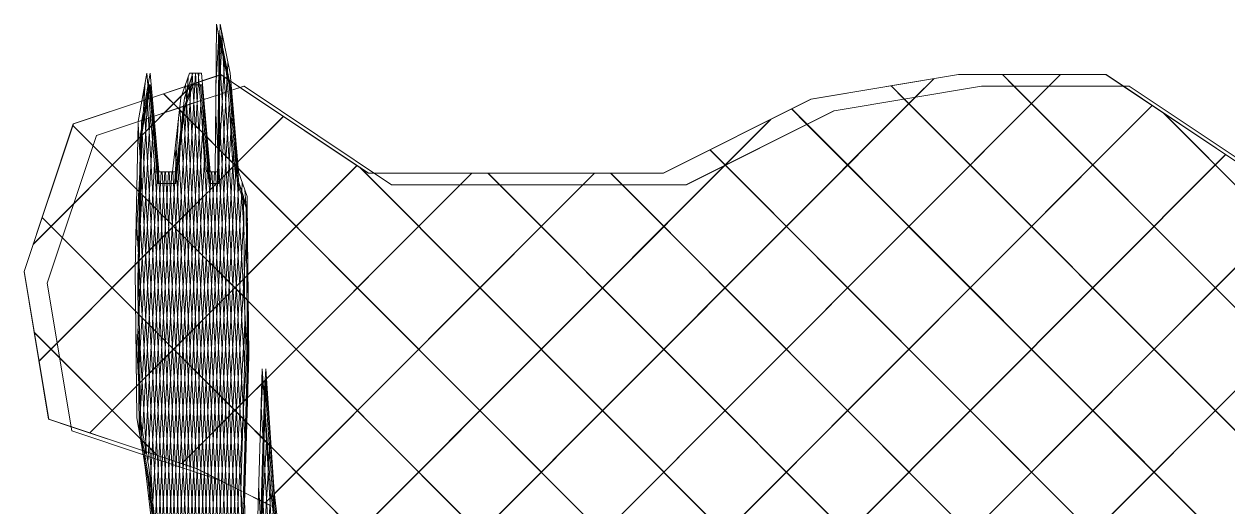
# Model space of a CAD drawing. Header units: millimetres. Extents: x -12186 to 152825, y -4386 to 9463.
# Drawn here: x 68358 to 69127, y 5691 to 5999 of the extents above; entities that cross this region are included whole.
import ezdxf

# ---------------------------------------------------------------- set-up
doc = ezdxf.new("R2010")
doc.units = ezdxf.units.MM
doc.layers.add('G-IMPT', color=8, linetype='Continuous', lineweight=5)
doc.layers.add('L-PLNT', color=71, linetype='Continuous', lineweight=5)

# ---------------------------------------------------------------- blocks, each defined once
blk = doc.blocks.new('SVA_Shades of Green Tree - Australian_Tree_based_on_Leopard_Tree_2901-V313-Section B-B')
at = {"layer": 'G-IMPT'}
for p, q in [((20986.05, 5959.45), (20987.93, 5991.81)), ((21002.75, 5728.94), (20987.37, 5994.54)), ((20988.58, 5991.76), (20987.74, 5904.8)), ((20990.14, 5985.01), (20989.59, 5994.54)), ((20989.83, 5986.51), (20990.14, 5991.81)), ((20988.27, 5959.45), (20989.83, 5986.51)), ((21004.97, 5728.94), (20990.14, 5985.01)), ((20939.66, 5079.98), (20991.46, 5974.38)), ((20941.88, 5079.98), (20993.37, 5969.09)), ((20993.37, 5969.09), (20993.67, 5974.38)), ((21037.37, 5164.21), (21842.89, 5971.09)), ((21037.38, 5164.09), (21845.47, 5973.54)), ((20939.39, 5937.91), (20940.77, 5961.84)), ((20941.29, 5500.23), (20968.21, 5965.07)), ((20942.65, 5956.1), (20942.99, 5961.84)), ((20944.32, 5474.09), (20972.9, 5967.7)), ((20987.79, 5966.41), (20944.84, 5952.08)), ((20987.79, 5966.37), (20944.84, 5952.04)), ((20953.06, 5942.47), (20971.55, 5961)), ((21017.28, 5085.89), (20966.63, 5960.53)), ((20969.12, 5955.72), (20968.85, 5960.53)), ((20970.04, 5958.34), (20970.43, 5965.07)), ((21020.31, 5112.03), (20970.76, 5967.7)), ((20973.4, 5960.31), (20972.97, 5967.7)), ((20974.69, 5960.31), (20975.12, 5967.7)), ((21001.45, 5958.63), (20994.55, 5963.23)), ((21040.92, 5559.79), (21444.69, 5964.23)), ((21041.91, 5482.35), (21525.61, 5966.86)), ((21432.73, 5952.38), (21444.56, 5964.23)), ((21495.86, 5959.46), (21488.47, 5966.86)), ((22342.84, 5111.18), (21488.6, 5966.86)), ((21518.1, 5959.46), (21525.48, 5966.86)), ((21013.23, 4685.3), (20939.67, 5955.51)), ((20941.64, 5938.66), (20942.65, 5956.1)), ((20942.05, 5952.64), (20941.89, 5955.51)), ((20943.51, 5500.23), (20970.04, 5958.34)), ((20946.28, 5935.55), (20970.76, 5960.08)), ((20946.57, 5474.66), (20974.69, 5960.31)), ((20961.82, 5945.4), (20952.57, 5954.66)), ((20964.99, 5942.35), (20952.7, 5954.66)), ((21019.5, 5085.89), (20969.12, 5955.72)), ((21022.53, 5112.03), (20973.4, 5960.31)), ((21041.9, 5482.47), (21518.1, 5959.46)), ((21425.79, 5951.22), (21417.34, 5959.69)), ((22290.64, 5085.05), (21417.47, 5959.69)), ((22342.71, 5111.18), (21495.86, 5959.46)), ((20939.66, 5001.55), (20994.49, 5948.37)), ((20939.66, 5315.26), (20976.3, 5947.99)), ((21015.44, 4685.3), (20942.05, 5952.64)), ((20944.12, 5951.84), (20942.87, 5951.42)), ((20944.13, 5951.8), (20942.87, 5951.38)), ((20964.98, 5942.23), (20961.82, 5945.4)), ((21014.25, 5059.76), (20962.94, 5945.8)), ((20965.23, 5944.58), (20965.16, 5945.8)), ((20978.31, 5944.37), (20978.52, 5947.99)), ((21004.27, 5781.21), (20994.77, 5945.16)), ((20996.5, 5944.74), (20996.71, 5948.37)), ((20998.03, 5927.07), (20996.99, 5945.16)), ((21040.92, 5559.92), (21432.73, 5952.38)), ((21045.52, 5407.54), (21584.22, 5947.14)), ((21045.52, 5407.66), (21584.09, 5947.14)), ((21363.61, 5935.07), (21353.74, 5944.96)), ((22238.43, 5058.91), (21353.87, 5944.96)), ((22290.51, 5085.05), (21425.79, 5951.22)), ((20934.84, 5859.42), (20939.39, 5937.91)), ((20937.06, 5859.42), (20941.64, 5938.66)), ((20939.66, 5864.26), (20944.11, 5941.03)), ((20939.66, 5550.55), (20962.16, 5939.08)), ((20941.88, 5001.55), (20996.5, 5944.74)), ((20941.88, 5315.26), (20978.31, 5944.37)), ((20941.88, 5864.26), (20946.11, 5937.41)), ((20946.11, 5937.41), (20946.32, 5941.03)), ((20946.27, 5935.67), (20953.06, 5942.47)), ((20964.14, 5934.99), (20964.38, 5939.08)), ((20975.73, 5931.46), (20964.98, 5942.23)), ((20978.96, 5928.36), (20964.99, 5942.35)), ((21016.47, 5059.76), (20965.23, 5944.58)), ((21023.34, 5138.16), (20976.72, 5943.26)), ((20979.98, 5925.18), (20978.93, 5943.26)), ((21004.67, 5617.36), (20985.88, 5941.82)), ((21006.59, 5622.46), (20988.1, 5941.82)), ((20999.47, 5910.54), (21029.07, 5940.19)), ((20999.48, 5910.42), (21029.2, 5940.19)), ((21035.63, 5632.91), (21340.44, 5938.23)), ((21310.71, 5908.59), (21340.31, 5938.23)), ((22394.92, 5137.32), (21591.17, 5942.42)), ((22395.05, 5137.32), (21591.3, 5942.42)), ((20869.43, 5858.57), (20940.44, 5929.71)), ((20907.51, 5921.37), (20894.53, 5934.37)), ((20940.44, 5888.51), (20894.66, 5934.37)), ((20895.27, 5884.59), (20940.32, 5929.71)), ((20939.66, 5877.22), (20936.3, 5935.22)), ((20938.46, 5931.94), (20936.72, 5841.89)), ((20938.65, 5933.03), (20938.52, 5935.22)), ((20941.88, 5877.22), (20938.65, 5933.03)), ((20940.32, 5929.71), (20945.59, 5934.99)), ((20940.44, 5929.71), (20945.6, 5934.87)), ((20941.9, 5550.97), (20964.14, 5934.99)), ((20978.97, 5928.22), (20975.87, 5931.33)), ((22238.3, 5058.91), (21363.61, 5935.07)), ((20987.34, 5919.97), (20979.77, 5927.55)), ((20987.34, 5919.84), (20979.78, 5927.41)), ((20981.55, 5897.98), (20979.98, 5925.18)), ((21006.48, 5781.21), (20998.03, 5927.07)), ((20940.32, 5888.51), (20907.51, 5921.37)), ((20939.66, 5236.83), (20979.03, 5916.62)), ((20940.97, 4945.63), (20997.22, 5917)), ((21013.22, 4999.12), (20959.91, 5919.67)), ((20962.21, 5918.3), (20962.13, 5919.67)), ((21015.44, 4999.12), (20962.21, 5918.3)), ((20981.04, 5913), (20981.24, 5916.62)), ((20998.92, 5908.36), (20987.34, 5919.97)), ((20998.93, 5908.22), (20987.34, 5919.84)), ((20999.22, 5913.38), (20999.43, 5917)), ((21044.25, 5327.83), (21631.21, 5915.78)), ((21044.25, 5327.96), (21631.08, 5915.78)), ((21311.41, 5908.94), (21301.54, 5918.82)), ((22220.67, 4998.27), (21301.67, 5918.82)), ((20939.66, 5785.83), (20946.83, 5909.67)), ((20941.88, 5236.83), (20981.04, 5913)), ((20943.18, 4945.63), (20999.22, 5913.38)), ((21016.32, 4710.42), (20946.93, 5908.53)), ((20948.84, 5906.05), (20949.05, 5909.67)), ((20949.79, 5897.4), (20949.15, 5908.53)), ((20987.2, 5898.12), (20998.8, 5909.74)), ((20987.22, 5898.26), (20998.79, 5909.86)), ((22220.78, 4684.45), (20999.73, 5907.55)), ((22220.65, 4684.45), (20999.74, 5907.41)), ((21006.49, 5839.01), (21076.19, 5908.82)), ((21006.49, 5839.14), (21076.06, 5908.82)), ((21069.63, 5667.1), (21310.71, 5908.59)), ((22273.87, 4709.57), (21077.77, 5907.68)), ((22274, 4709.57), (21077.9, 5907.68)), ((22220.55, 4998.27), (21311.41, 5908.94)), ((20939.66, 5158.4), (20982.89, 5904.8)), ((20940.34, 5719.16), (20951.09, 5904.8)), ((20941.88, 5785.83), (20948.84, 5906.05)), ((20943.43, 5694.06), (20955.64, 5904.8)), ((21018.88, 4744.58), (20951.69, 5904.8)), ((20952.88, 5897.4), (20953.31, 5904.8)), ((20954.33, 5897.4), (20953.91, 5904.8)), ((21021.44, 4778.74), (20956.23, 5904.8)), ((20957.42, 5897.4), (20957.85, 5904.8)), ((20958.88, 5897.4), (20958.45, 5904.8)), ((21026.84, 5156.09), (20983.48, 5904.8)), ((20984.67, 5897.4), (20985.1, 5904.8)), ((20986.13, 5897.4), (20985.7, 5904.8)), ((21017.48, 5771.59), (21149.62, 5903.95)), ((21022.99, 5698.68), (21227.92, 5903.95)), ((21031.15, 5236.29), (21697.7, 5903.95)), ((21142.11, 5896.56), (21149.49, 5903.95)), ((21167.17, 5896.56), (21159.79, 5903.95)), ((22318.19, 4743.73), (21159.92, 5903.95)), ((21220.41, 5896.56), (21227.79, 5903.95)), ((21245.47, 5896.56), (21238.09, 5903.95)), ((22362.39, 4777.89), (21238.22, 5903.95)), ((20941.88, 5158.4), (20984.67, 5897.4)), ((20942.56, 5719.16), (20952.88, 5897.4)), ((20944, 4919.49), (21000.66, 5897.96)), ((20945.65, 5694.06), (20957.42, 5897.4)), ((20946.21, 4919.49), (21002.52, 5891.91)), ((21018.53, 4710.42), (20949.79, 5897.4)), ((20965.88, 5698.05), (20954.33, 5897.4)), ((21014.25, 4941.13), (20958.88, 5897.4)), ((20958.99, 5869.99), (20981.25, 5892.28)), ((20958.99, 5869.86), (20981.24, 5892.14)), ((21025.55, 5138.16), (20981.61, 5896.91)), ((20982.11, 5893.14), (20986.36, 5897.4)), ((20982.12, 5893.03), (20986.49, 5897.4)), ((21017.18, 5361.23), (20986.13, 5897.4)), ((21003.98, 5864.53), (21002.33, 5893.16)), ((21002.52, 5891.91), (21002.87, 5897.96)), ((21005.03, 5884.69), (21004.54, 5893.16)), ((21006.21, 5760.43), (21142.11, 5896.56)), ((21022.98, 5698.8), (21220.41, 5896.56)), ((21031.15, 5236.41), (21690.19, 5896.56)), ((22318.06, 4743.73), (21167.17, 5896.56)), ((22362.26, 4777.89), (21245.47, 5896.56)), ((20869.3, 5858.57), (20895.27, 5884.59)), ((20948.28, 5880.53), (20940.32, 5888.51)), ((20948.29, 5880.66), (20940.44, 5888.51)), ((21006.2, 5864.53), (21005.03, 5884.69)), ((20939.66, 5798.79), (20935.17, 5876.4)), ((20941.88, 5798.79), (20937.38, 5876.4)), ((20991.25, 4986.47), (20939.66, 5877.22)), ((20993.46, 4986.47), (20941.88, 5877.22)), ((20958.43, 5870.49), (20948.79, 5880.16)), ((20958.43, 5870.37), (20948.79, 5880.03)), ((20887.93, 5862.55), (20874.95, 5875.56)), ((20940.44, 5810.08), (20875.08, 5875.56)), ((20940.44, 5851.28), (20958.37, 5869.24)), ((20940.47, 5851.43), (20958.38, 5869.37)), ((20946.92, 4891.61), (21003.88, 5875.17)), ((20949.14, 4891.61), (21006.1, 5875.17)), ((21005.91, 5822.94), (20958.99, 5869.93)), ((21005.91, 5822.81), (20958.99, 5869.81)), ((20940.32, 5810.08), (20887.93, 5862.55)), ((20935.05, 5784.68), (20939.66, 5864.26)), ((20937.27, 5784.68), (20941.88, 5864.26)), ((20873.12, 5783.84), (20940.44, 5851.28)), ((20884.66, 5795.53), (20940.47, 5851.43)), ((20936.72, 5841.89), (20937.63, 5747.53)), ((20940.32, 5772.85), (21005.76, 5838.41)), ((20948.4, 5780.82), (21005.76, 5838.28)), ((21841.82, 4985.62), (21006.65, 5822.19)), ((21841.69, 4985.62), (21006.66, 5822.06)), ((21005.03, 5745.26), (20940.32, 5810.08)), ((21005.04, 5745.38), (20940.44, 5810.08)), ((20949.83, 4863.38), (21004.53, 5807.95)), ((20952.04, 4863.38), (21006.74, 5807.95)), ((20886.28, 5785.78), (20869.94, 5802.15)), ((20940.44, 5731.65), (20870.07, 5802.15)), ((20939.43, 5724.44), (20934.88, 5802.99)), ((20941.64, 5724.44), (20937.09, 5802.99)), ((20872.99, 5783.84), (20884.66, 5795.53)), ((20987.9, 4965.83), (20939.66, 5798.79)), ((20990.11, 4965.83), (20941.88, 5798.79)), ((20940.32, 5731.65), (20886.28, 5785.78)), ((20936.94, 5738.76), (20939.66, 5785.83)), ((20939.15, 5738.76), (20941.88, 5785.83)), ((20940.44, 5772.85), (20947.33, 5779.75)), ((20905.44, 5737.92), (20940.32, 5772.85)), ((20905.57, 5737.92), (20940.44, 5772.85)), ((21006.21, 5760.3), (21017.21, 5771.31)), ((21014.7, 5748.35), (21016.07, 5772.03)), ((21016.92, 5748.35), (21018.11, 5768.92)), ((21018.11, 5768.92), (21018.29, 5772.03)), ((20964.17, 5718.32), (21005.45, 5759.67)), ((20964.3, 5718.32), (21005.45, 5759.54)), ((21040.9, 5305.46), (21014.89, 5754.68)), ((21043.12, 5305.46), (21017.1, 5754.68)), ((20937.63, 5747.53), (20941.69, 5724.16)), ((20893.59, 5741.88), (20940.32, 5726.28)), ((21016.1, 5734.17), (21005.75, 5744.54)), ((21016.11, 5734.29), (21005.76, 5744.66)), ((20948.18, 5723.9), (20941.36, 5730.74)), ((20948.18, 5723.77), (20941.36, 5730.6)), ((21011.51, 5614.74), (21018.55, 5736.39)), ((21013.72, 5614.74), (21020.59, 5733.28)), ((21020.06, 5730.2), (21016.1, 5734.17)), ((21020.05, 5730.34), (21016.11, 5734.29)), ((21020.59, 5733.28), (21020.77, 5736.39)), ((20940.32, 5726.28), (20973.41, 5715.24)), ((21784.12, 4964.99), (21020.85, 5729.54)), ((21783.99, 4964.99), (21020.86, 5729.41)), ((20973.41, 5715.24), (21002.71, 5700.57)), ((20972.45, 4861.85), (21021.03, 5700.75)), ((21004.45, 5699.76), (21014.95, 5694.5)), ((21004.45, 5699.7), (21014.95, 5694.44)), ((21037.87, 5279.33), (21013.37, 5702.4)), ((21040.09, 5279.33), (21015.59, 5702.4)), ((21023.07, 5697.64), (21023.25, 5700.75)), ((21021.1, 4744.58), (20965.92, 5697.32)), ((20974.66, 4861.85), (21022.75, 5692.14)), ((21014.95, 5694.5), (21021.7, 5691.13)), ((21014.95, 5694.44), (21021.67, 5691.08)), ((21017.43, 5693.24), (21022.29, 5698.11)), ((21017.53, 5693.21), (21022.3, 5697.99)), ((21022.79, 5692.96), (21023.07, 5697.64))]:
    blk.add_line(p, q, dxfattribs=at)
at = {"layer": 'G-IMPT', "flags": 128}
for points in [[(21026.52, 5653.17), (21021.06, 5700.35), (21015.59, 5778.99), (21012.86, 5684.63)], [(21005.57, 5590.27), (21001.92, 5700.35), (21004.66, 5794.71), (21003.75, 5889.07), (20998.28, 5904.8), (20992.81, 5967.7), (20986.44, 5999.16), (20985.52, 5904.8), (20980.06, 5904.8), (20974.59, 5967.7), (20969.12, 5967.7), (20963.66, 5951.98), (20958.19, 5904.8), (20947.26, 5904.8), (20941.79, 5967.7), (20936.44, 5936.93)], [(21006.03, 5881.68), (21005.96, 5889.07), (21000.49, 5904.8), (20995.03, 5967.7), (20988.65, 5999.16), (20988.58, 5991.76)], [(22446.03, 5654.3), (22355.72, 5699.51), (22261.48, 5778.14), (22214.36, 5683.78), (22182.95, 5589.43), (22088.71, 5589.43), (22025.88, 5699.51), (22073, 5793.87), (22057.3, 5888.23), (21963.06, 5903.95), (21868.82, 5966.86), (21758.87, 5998.31), (21743.16, 5903.95), (21648.92, 5903.95), (21554.68, 5966.86), (21460.44, 5966.86), (21366.2, 5951.13), (21271.97, 5903.95), (21083.49, 5903.95), (20994.53, 5963.33)], [(20987.19, 5904.8), (20982.27, 5904.8), (20976.81, 5967.7), (20971.34, 5967.7), (20965.87, 5951.98), (20960.41, 5904.8), (20949.47, 5904.8), (20944.01, 5967.7), (20938.79, 5937.71)], [(20993.68, 5963.9), (20989.25, 5966.86), (20987.79, 5966.37)], [(20993.7, 5963.8), (20989.12, 5966.86), (20987.79, 5966.41)], [(21565.63, 5959.46), (21554.56, 5966.86), (21460.32, 5966.86), (21366.08, 5951.13), (21271.84, 5903.95), (21087.13, 5903.95)], [(21087.13, 5903.95), (21083.36, 5903.95), (21002.46, 5957.95)], [(21652.57, 5903.95), (21648.8, 5903.95), (21565.63, 5959.46)], [(20941.78, 5951.06), (20894.88, 5935.41), (20863.46, 5841.05), (20879.17, 5746.69), (20893.59, 5741.88)], [(20941.77, 5951.01), (20895.01, 5935.41), (20863.59, 5841.05), (20879.3, 5746.69), (20940.44, 5726.28)], [(20938.79, 5937.71), (20938.54, 5936.25), (20938.46, 5931.94)], [(20936.32, 5936.25), (20934.5, 5841.89), (20935.41, 5747.53), (20939.48, 5724.12)], [(21004.32, 5695), (21004.14, 5700.35), (21006.87, 5794.71), (21006.03, 5881.68)], [(21040.65, 5582.87), (21040.58, 5590.27), (21034.21, 5653.17), (21028.74, 5653.17), (21023.27, 5700.35), (21017.81, 5778.99), (21017.59, 5771.59)], [(21017.59, 5771.59), (21015.07, 5684.63), (21013.25, 5590.27)], [(20939.66, 5723.08), (20940.88, 5716.08), (20946.35, 5668.9), (20940.88, 5637.45), (20935.41, 5637.45), (20932.55, 5629.21)], [(20941.6, 5725.9), (20973.54, 5715.24), (21002.7, 5700.64)], [(20941.88, 5723.08), (20943.09, 5716.08), (20948.56, 5668.9), (20947.68, 5663.8)], [(21012.77, 5590.27), (21007.78, 5590.27), (21004.32, 5695)]]:
    blk.add_lwpolyline(points, dxfattribs=at)
at = {"layer": 'L-PLNT'}
for p, q in [((20988.03, 5991.76), (20987.12, 5897.4)), ((20987.86, 5897.4), (20988.77, 5991.76)), ((20994.41, 5960.31), (20988.03, 5991.76)), ((20988.03, 5991.76), (20988.77, 5991.76)), ((20988.77, 5991.76), (20995.15, 5960.31)), ((20943.39, 5960.31), (20939.5, 5937.95)), ((20940.28, 5938.21), (20944.12, 5960.31)), ((20948.85, 5897.4), (20943.39, 5960.31)), ((20943.39, 5960.31), (20944.12, 5960.31)), ((20944.12, 5960.31), (20949.59, 5897.4)), ((20970.72, 5960.31), (20965.25, 5944.58)), ((20965.99, 5944.58), (20971.46, 5960.31)), ((20976.19, 5960.31), (20970.72, 5960.31)), ((20970.72, 5960.31), (20971.46, 5960.31)), ((20971.46, 5960.31), (20976.19, 5960.31)), ((20981.65, 5897.4), (20976.19, 5960.31)), ((20976.19, 5960.31), (20976.92, 5960.31)), ((20976.92, 5960.31), (20982.39, 5897.4)), ((20977.76, 5950.73), (20987.67, 5954.04)), ((20987.67, 5954.02), (20977.76, 5950.72)), ((20987.67, 5954.04), (20993.92, 5956.13)), ((20993.92, 5956.11), (20987.67, 5954.02)), ((20999.87, 5897.4), (20994.41, 5960.31)), ((20994.41, 5960.31), (20995.15, 5960.31)), ((20995.15, 5960.31), (21000.61, 5897.4)), ((20995.46, 5956.64), (21003.92, 5959.46)), ((21003.97, 5959.46), (20995.47, 5956.63)), ((21003.92, 5959.46), (21003.97, 5959.46)), ((21098.21, 5896.56), (21003.97, 5959.46)), ((21003.97, 5959.44), (21098.16, 5896.56)), ((21475.17, 5959.46), (21380.93, 5943.74)), ((21380.93, 5943.75), (21475.12, 5959.46)), ((21475.12, 5959.46), (21475.17, 5959.46)), ((21569.41, 5959.46), (21475.17, 5959.46)), ((21475.17, 5959.46), (21569.36, 5959.46)), ((21569.36, 5959.46), (21569.41, 5959.46)), ((21663.65, 5896.56), (21569.41, 5959.46)), ((21569.41, 5959.44), (21663.6, 5896.56)), ((20945.88, 5940.09), (20966.03, 5946.82)), ((20966.02, 5946.8), (20945.88, 5940.08)), ((20977.04, 5950.48), (20966.02, 5946.8)), ((20966.03, 5946.82), (20977.04, 5950.49)), ((20940.4, 5938.25), (20909.73, 5928.01)), ((20909.73, 5928.03), (20940.36, 5938.25)), ((20939.5, 5937.95), (20937.92, 5928.86)), ((20938.66, 5928.86), (20940.28, 5938.21)), ((20940.36, 5938.25), (20945.16, 5939.85)), ((20945.16, 5939.84), (20940.4, 5938.25)), ((20965.25, 5944.58), (20959.79, 5897.4)), ((20960.52, 5897.4), (20965.99, 5944.58)), ((20965.25, 5944.58), (20965.99, 5944.58)), ((21380.93, 5943.74), (21286.69, 5896.56)), ((21286.69, 5896.58), (21380.88, 5943.74)), ((21380.88, 5943.74), (21380.93, 5943.74)), ((20878.27, 5833.65), (20909.68, 5928.01)), ((20909.73, 5928.01), (20878.31, 5833.65)), ((20909.68, 5928.01), (20909.73, 5928.01)), ((20937.92, 5928.86), (20936.1, 5834.5)), ((20936.84, 5834.5), (20938.66, 5928.86)), ((20937.92, 5928.86), (20938.66, 5928.86)), ((20959.79, 5897.4), (20948.85, 5897.4)), ((20948.85, 5897.4), (20949.59, 5897.4)), ((20949.59, 5897.4), (20959.79, 5897.4)), ((20960.52, 5897.4), (20959.79, 5897.4)), ((20987.12, 5897.4), (20981.65, 5897.4)), ((20981.65, 5897.4), (20982.39, 5897.4)), ((20982.39, 5897.4), (20987.12, 5897.4)), ((20987.12, 5897.4), (20987.86, 5897.4)), ((21005.34, 5881.68), (20999.87, 5897.4)), ((20999.87, 5897.4), (21000.61, 5897.4)), ((21000.61, 5897.4), (21006.08, 5881.68)), ((21098.16, 5896.56), (21098.21, 5896.56)), ((21286.69, 5896.56), (21098.21, 5896.56)), ((21098.21, 5896.56), (21286.64, 5896.56)), ((21286.69, 5896.56), (21286.64, 5896.56)), ((21006.25, 5787.32), (21005.34, 5881.68)), ((21005.34, 5881.68), (21006.08, 5881.68)), ((21006.08, 5881.68), (21006.99, 5787.32)), ((20893.98, 5739.29), (20878.27, 5833.65)), ((20878.27, 5833.65), (20878.31, 5833.65)), ((20878.31, 5833.65), (20894.02, 5739.29)), ((20936.1, 5834.5), (20937.01, 5740.14)), ((20936.1, 5834.5), (20936.84, 5834.5)), ((20937.75, 5740.14), (20936.84, 5834.5)), ((21003.52, 5692.96), (21006.25, 5787.32)), ((21006.99, 5787.32), (21004.26, 5692.96)), ((21006.25, 5787.32), (21006.99, 5787.32)), ((21017.19, 5771.59), (21014.45, 5677.23)), ((21015.19, 5677.23), (21017.92, 5771.59)), ((21022.65, 5692.96), (21017.19, 5771.59)), ((21017.19, 5771.59), (21017.92, 5771.59)), ((21017.92, 5771.59), (21023.39, 5692.96)), ((20893.98, 5739.29), (20894.02, 5739.29)), ((20894.02, 5739.29), (20940.4, 5723.81)), ((20940.36, 5723.81), (20894.02, 5739.28)), ((20937.01, 5740.14), (20939.81, 5724.01)), ((20937.01, 5740.14), (20937.75, 5740.14)), ((20940.59, 5723.75), (20937.75, 5740.14)), ((20939.81, 5724.01), (20942.47, 5708.69)), ((20988.22, 5707.84), (20940.36, 5723.81)), ((20940.4, 5723.81), (20988.26, 5707.84)), ((20943.21, 5708.69), (20940.59, 5723.75)), ((20942.47, 5708.69), (20947.94, 5661.51)), ((20942.47, 5708.69), (20943.21, 5708.69)), ((20948.68, 5661.51), (20943.21, 5708.69)), ((20988.22, 5707.84), (20988.26, 5707.84)), ((20988.26, 5707.84), (21002.7, 5700.61)), ((21002.7, 5700.59), (20988.26, 5707.82)), ((21004.45, 5699.73), (21014.95, 5694.48)), ((21014.95, 5694.46), (21004.45, 5699.71)), ((21007.16, 5582.87), (21003.52, 5692.96)), ((21003.52, 5692.96), (21004.26, 5692.96)), ((21004.26, 5692.96), (21007.9, 5582.87)), ((21014.95, 5694.48), (21021.69, 5691.11)), ((21021.68, 5691.09), (21014.95, 5694.46)), ((21028.12, 5645.78), (21022.65, 5692.96)), ((21022.65, 5692.96), (21023.39, 5692.96)), ((21023.39, 5692.96), (21028.86, 5645.78))]:
    blk.add_line(p, q, dxfattribs=at)

msp = doc.modelspace()

# ---------------------------------------------------------------- block references
at = {"layer": 'L-PLNT'}
msp.add_blockref('SVA_Shades of Green Tree - Australian_Tree_based_on_Leopard_Tree_2901-V313-Section B-B', (47494.18, 0), dxfattribs=at)

doc.saveas('drawing.dxf')
